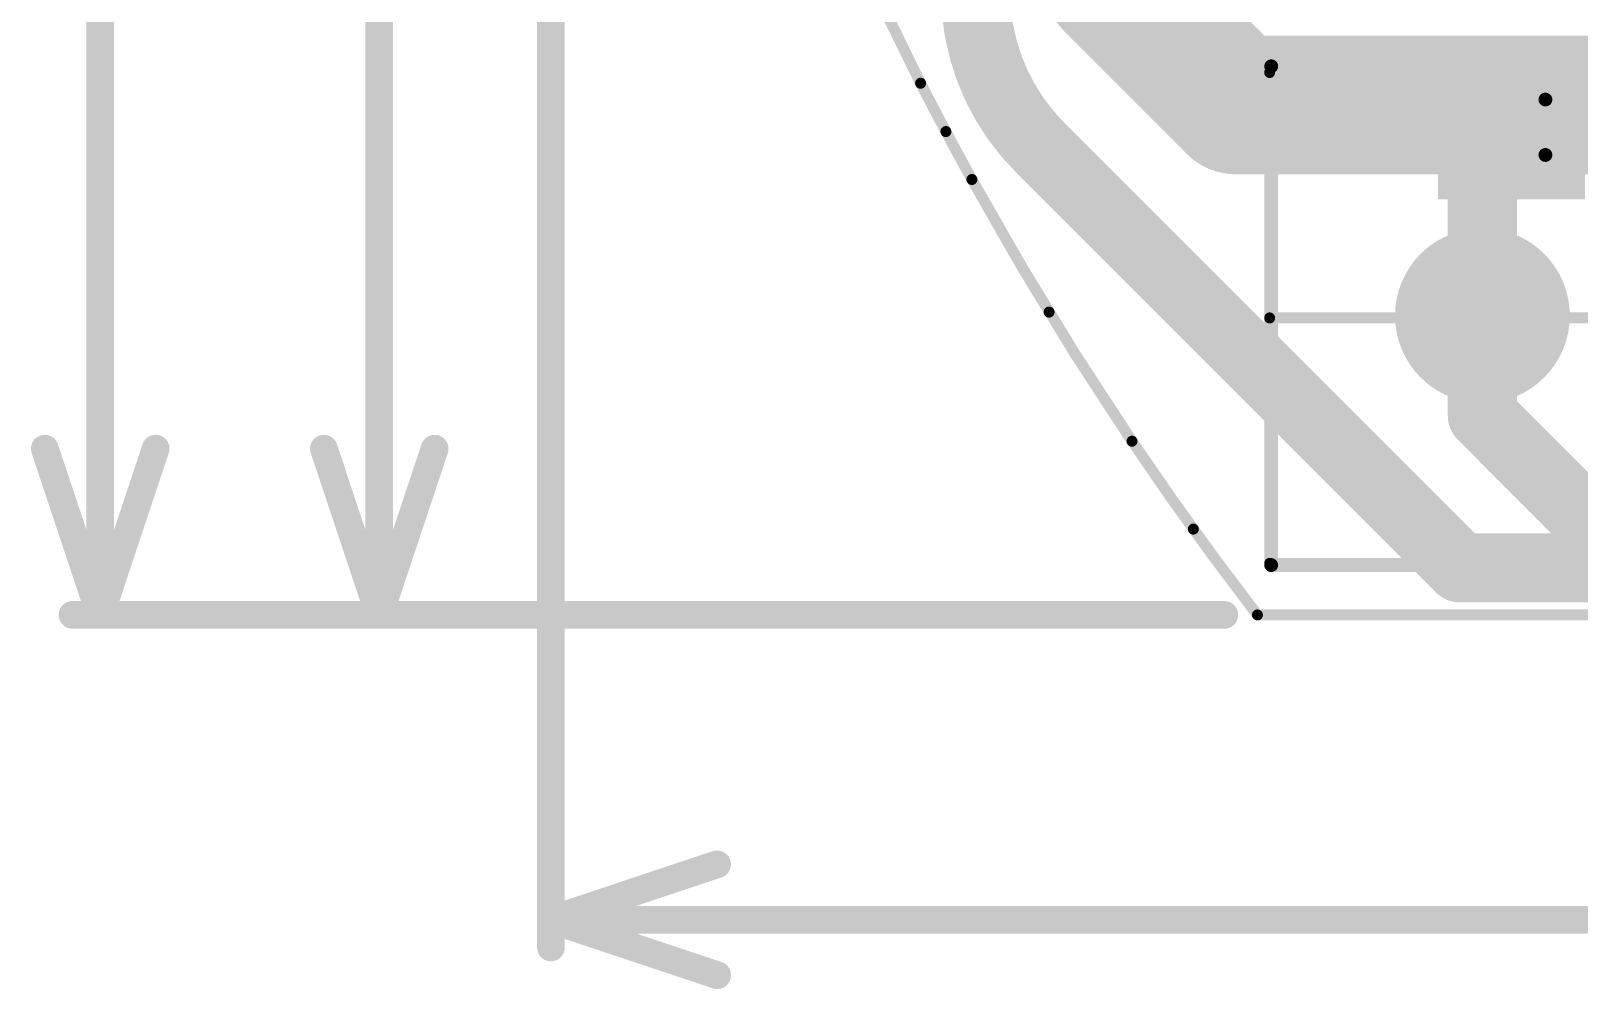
# Model space of a CAD drawing. Header units: millimetres. Extents: x 45.53 to 47.16, y 2.21 to 4.42.
# Drawn here: x 45.559 to 46.118, y 2.242 to 2.588 of the extents above; entities that cross this region are included whole.
import ezdxf

# ---------------------------------------------------------------- set-up
doc = ezdxf.new("R2010")
doc.units = ezdxf.units.MM
doc.header["$MEASUREMENT"] = 0
for name, color, linetype in [('BottomLayer', 5, 'Continuous'), ('BottomOverlay', 54, 'Continuous'), ('BottomPaste', 16, 'Continuous'), ('BottomSolder', 6, 'Continuous'), ('Mechanical1', 6, 'Continuous'), ('Mechanical2', 216, 'Continuous'), ('MultiLayer', 9, 'Continuous'), ('PadHoleLayer', 156, 'Continuous'), ('TopLayer', 1, 'Continuous'), ('TopOverlay', 2, 'Continuous'), ('TopSolder', 216, 'Continuous')]:
    doc.layers.add(name, color=color, linetype=linetype)

# ---------------------------------------------------------------- blocks, each defined once
blk = doc.blocks.new('R___0201_B_47')
at = {"layer": 'BottomLayer'}
for points in [[(-0.0161416, -0.0072834), (-0.0055118, -0.0072834), (-0.0161416, 0.0072834), (-0.0055118, 0.0072834)], [(0.0055119, -0.0072834), (0.0161417, -0.0072834), (0.0055119, 0.0072834), (0.0161417, 0.0072834)]]:
    blk.add_solid(points, dxfattribs=at)
at = {"layer": 'BottomOverlay', "const_width": 0.005}
for points in [[(0.019, 0.01), (-0.019, 0.01)], [(-0.019, 0.01), (-0.019, -0.01)], [(0.019, 0.01), (0.019, -0.01)], [(0.019, -0.01), (-0.019, -0.01)]]:
    blk.add_lwpolyline(points, dxfattribs=at)
at = {"layer": 'BottomOverlay', "const_width": 0.0025}
for points in [[(-0.02025, 0.01, 1), (-0.01775, 0.01, 1)], [(-0.02025, 0.01, 1), (-0.01775, 0.01, 1)], [(0.01775, 0.01, 1), (0.02025, 0.01, 1)], [(0.01775, 0.01, 1), (0.02025, 0.01, 1)], [(-0.02025, -0.01, 1), (-0.01775, -0.01, 1)], [(-0.02025, -0.01, 1), (-0.01775, -0.01, 1)], [(0.01775, -0.01, 1), (0.02025, -0.01, 1)], [(0.01775, -0.01, 1), (0.02025, -0.01, 1)]]:
    blk.add_lwpolyline(points, format="xyb", close=True, dxfattribs=at)
at = {"layer": 'BottomPaste'}
for points in [[(-0.0161416, -0.0072834), (-0.0055118, -0.0072834), (-0.0161416, 0.0072834), (-0.0055118, 0.0072834)], [(0.0055119, -0.0072834), (0.0161417, -0.0072834), (0.0055119, 0.0072834), (0.0161417, 0.0072834)]]:
    blk.add_solid(points, dxfattribs=at)
at = {"layer": 'BottomSolder'}
for points in [[(-0.0201416, -0.0112834), (-0.0015118, -0.0112834), (-0.0201416, 0.0112834), (-0.0015118, 0.0112834)], [(0.0015119, -0.0112834), (0.0201417, -0.0112834), (0.0015119, 0.0112834), (0.0201417, 0.0112834)]]:
    blk.add_solid(points, dxfattribs=at)
blk = doc.blocks.new('B3B_PH_K_S_LF__SN__60')
at = {"layer": 'BottomLayer', "const_width": 0.027559}
for points in [[(-0.0925196, 0, 1), (-0.0649606, 0, 1)], [(-0.0137794, 0, 1), (0.0137796, 0, 1)], [(0.0649607, 0, 1), (0.0925197, 0, 1)]]:
    blk.add_lwpolyline(points, format="xyb", close=True, dxfattribs=at)
at = {"layer": 'BottomSolder', "const_width": 0.031559}
for points in [[(-0.0945196, 0, 1), (-0.0629606, 0, 1)], [(-0.0157794, 0, 1), (0.0157796, 0, 1)], [(0.0629607, 0, 1), (0.0945197, 0, 1)]]:
    blk.add_lwpolyline(points, format="xyb", close=True, dxfattribs=at)
at = {"layer": 'MultiLayer', "const_width": 0.027559}
for points in [[(-0.0925196, 0, 1), (-0.0649606, 0, 1)], [(-0.0137794, 0, 1), (0.0137796, 0, 1)], [(0.0649607, 0, 1), (0.0925197, 0, 1)]]:
    blk.add_lwpolyline(points, format="xyb", close=True, dxfattribs=at)
at = {"layer": 'PadHoleLayer', "const_width": 0.0137795}
for points in [[(-0.0856299, 0, 1), (-0.0718503, 0, 1)], [(-0.0068897, 0, 1), (0.0068899, 0, 1)], [(0.0718504, 0, 1), (0.08563, 0, 1)]]:
    blk.add_lwpolyline(points, format="xyb", close=True, dxfattribs=at)
at = {"layer": 'TopLayer', "const_width": 0.027559}
for points in [[(-0.0925196, 0, 1), (-0.0649606, 0, 1)], [(-0.0137794, 0, 1), (0.0137796, 0, 1)], [(0.0649607, 0, 1), (0.0925197, 0, 1)]]:
    blk.add_lwpolyline(points, format="xyb", close=True, dxfattribs=at)
at = {"layer": 'TopOverlay', "const_width": 0.005}
for points in [[(-0.155, 0.09), (0.155, 0.09)], [(-0.155, -0.09), (-0.155, 0.09)], [(0.155, -0.09), (0.155, 0.09)], [(-0.155, -0.09), (0.155, -0.09)]]:
    blk.add_lwpolyline(points, dxfattribs=at)
at = {"layer": 'TopOverlay', "const_width": 0.0025}
for points in [[(-0.15625, 0.09, 1), (-0.15375, 0.09, 1)], [(-0.15625, 0.09, 1), (-0.15375, 0.09, 1)], [(0.15375, 0.09, 1), (0.15625, 0.09, 1)], [(0.15375, 0.09, 1), (0.15625, 0.09, 1)], [(-0.15625, -0.09, 1), (-0.15375, -0.09, 1)], [(-0.15625, -0.09, 1), (-0.15375, -0.09, 1)], [(0.15375, -0.09, 1), (0.15625, -0.09, 1)], [(0.15375, -0.09, 1), (0.15625, -0.09, 1)]]:
    blk.add_lwpolyline(points, format="xyb", close=True, dxfattribs=at)
at = {"layer": 'TopSolder', "const_width": 0.031559}
for points in [[(-0.0945196, 0, 1), (-0.0629606, 0, 1)], [(-0.0157794, 0, 1), (0.0157796, 0, 1)], [(0.0629607, 0, 1), (0.0945197, 0, 1)]]:
    blk.add_lwpolyline(points, format="xyb", close=True, dxfattribs=at)

msp = doc.modelspace()

# ---------------------------------------------------------------- linework, layer by layer
at = {"layer": 'BottomLayer', "const_width": 0.025}
for points in [[(46.0832599, 2.485), (46.0832599, 2.538)], [(46.0832599, 2.449), (46.0832599, 2.485)], [(46.0832599, 2.449), (46.1382599, 2.394)]]:
    msp.add_lwpolyline(points, dxfattribs=at)
at = {"layer": 'BottomLayer', "const_width": 0.0125}
for points in [[(46.0770099, 2.538, 1), (46.0895099, 2.538, 1)], [(46.0770099, 2.485, 1), (46.0895099, 2.485, 1)], [(46.0770099, 2.485, 1), (46.0895099, 2.485, 1)], [(46.0770099, 2.449, 1), (46.0895099, 2.449, 1)], [(46.0770099, 2.449, 1), (46.0895099, 2.449, 1)]]:
    msp.add_lwpolyline(points, format="xyb", close=True, dxfattribs=at)
at = {"layer": 'BottomLayer'}
msp.add_solid([(46.0672599, 2.527), (46.1202599, 2.527), (46.0672599, 2.567), (46.1202599, 2.567)], dxfattribs=at)
at = {"layer": 'Mechanical1'}
for points, const_width in [([(45.7469685, 2.257), (45.7469685, 3.0939264)], 0.01), ([(45.5842599, 2.3770133), (45.5842599, 2.9383682)], 0.01), ([(45.685, 2.3769983), (45.685, 2.8882144)], 0.01), ([(46.0064577, 2.3956301), (46.0064577, 2.5727954)], 0.003937), ([(46.0064577, 2.5727954), (46.3174813, 2.5727954)], 0.003937), ([(46.0064577, 2.5727355), (46.0064577, 2.5727954)], 0.003937), ([(46.0064577, 2.3955997), (46.0064577, 2.572765)], 0.003937), ([(46.0064577, 2.572765), (46.3174813, 2.572765)], 0.003937), ([(46.0064577, 2.3955701), (46.0064577, 2.5727355)], 0.003937), ([(46.0064577, 2.5727355), (46.3174813, 2.5727355)], 0.003937), ([(46.0064577, 2.4842128), (46.3174813, 2.4842128)], 0.003937), ([(46.0064577, 2.4841528), (46.0064577, 2.4842128)], 0.003937), ([(45.5642599, 2.4370133), (45.5842599, 2.3770133)], 0.01), ([(45.5842599, 2.3770133), (45.6042599, 2.4370133)], 0.01), ([(45.665, 2.4369983), (45.685, 2.3769983)], 0.01), ([(45.685, 2.3769983), (45.705, 2.4369983)], 0.01), ([(46.0064577, 2.3956301), (46.3174813, 2.3956301)], 0.003937), ([(46.0064577, 2.3955701), (46.0064577, 2.3956301)], 0.003937), ([(46.0064577, 2.3955997), (46.3174813, 2.3955997)], 0.003937), ([(46.0064577, 2.3955701), (46.3174813, 2.3955701)], 0.003937), ([(45.5742599, 2.3770133), (45.9900715, 2.3770133)], 0.01), ([(45.675, 2.3769983), (45.9900707, 2.3769983)], 0.01), ([(45.7469685, 2.267), (45.8069685, 2.287)], 0.01), ([(45.7469685, 2.267), (45.8069685, 2.247)], 0.01), ([(45.7469685, 2.267), (46.1573004, 2.267)], 0.01)]:
    msp.add_lwpolyline(points, dxfattribs=dict(at, const_width=const_width))
for points, const_width in [([(46.0054735, 2.5727954, 1), (46.0074419, 2.5727954, 1)], 0.0019685), ([(46.0054735, 2.5727954, 1), (46.0074419, 2.5727954, 1)], 0.0019685), ([(46.0054735, 2.5727954, 1), (46.0074419, 2.5727954, 1)], 0.0019685), ([(46.0054735, 2.572765, 1), (46.0074419, 2.572765, 1)], 0.0019685), ([(46.0054735, 2.572765, 1), (46.0074419, 2.572765, 1)], 0.0019685), ([(46.0054735, 2.5727355, 1), (46.0074419, 2.5727355, 1)], 0.0019685), ([(46.0054735, 2.5727355, 1), (46.0074419, 2.5727355, 1)], 0.0019685), ([(46.0054735, 2.5727355, 1), (46.0074419, 2.5727355, 1)], 0.0019685), ([(46.0054735, 2.4842128, 1), (46.0074419, 2.4842128, 1)], 0.0019685), ([(46.0054735, 2.4842128, 1), (46.0074419, 2.4842128, 1)], 0.0019685), ([(46.0054735, 2.4841528, 1), (46.0074419, 2.4841528, 1)], 0.0019685), ([(45.5617599, 2.4370133, 1), (45.5667599, 2.4370133, 1)], 0.005), ([(45.6017599, 2.4370133, 1), (45.6067599, 2.4370133, 1)], 0.005), ([(45.6625, 2.4369983, 1), (45.6675, 2.4369983, 1)], 0.005), ([(45.7025, 2.4369983, 1), (45.7075, 2.4369983, 1)], 0.005), ([(46.0054735, 2.3956301, 1), (46.0074419, 2.3956301, 1)], 0.0019685), ([(46.0054735, 2.3956301, 1), (46.0074419, 2.3956301, 1)], 0.0019685), ([(46.0054735, 2.3956301, 1), (46.0074419, 2.3956301, 1)], 0.0019685), ([(46.0054735, 2.3955997, 1), (46.0074419, 2.3955997, 1)], 0.0019685), ([(46.0054735, 2.3955997, 1), (46.0074419, 2.3955997, 1)], 0.0019685), ([(46.0054735, 2.3955701, 1), (46.0074419, 2.3955701, 1)], 0.0019685), ([(46.0054735, 2.3955701, 1), (46.0074419, 2.3955701, 1)], 0.0019685), ([(46.0054735, 2.3955701, 1), (46.0074419, 2.3955701, 1)], 0.0019685), ([(45.5717599, 2.3770133, 1), (45.5767599, 2.3770133, 1)], 0.005), ([(45.5817599, 2.3770133, 1), (45.5867599, 2.3770133, 1)], 0.005), ([(45.5817599, 2.3770133, 1), (45.5867599, 2.3770133, 1)], 0.005), ([(45.5817599, 2.3770133, 1), (45.5867599, 2.3770133, 1)], 0.005), ([(45.6725, 2.3769983, 1), (45.6775, 2.3769983, 1)], 0.005), ([(45.6825, 2.3769983, 1), (45.6875, 2.3769983, 1)], 0.005), ([(45.6825, 2.3769983, 1), (45.6875, 2.3769983, 1)], 0.005), ([(45.6825, 2.3769983, 1), (45.6875, 2.3769983, 1)], 0.005), ([(45.9875707, 2.3769983, 1), (45.9925707, 2.3769983, 1)], 0.005), ([(45.9875715, 2.3770133, 1), (45.9925715, 2.3770133, 1)], 0.005), ([(45.8044685, 2.287, 1), (45.8094685, 2.287, 1)], 0.005), ([(45.7444685, 2.267, 1), (45.7494685, 2.267, 1)], 0.005), ([(45.7444685, 2.267, 1), (45.7494685, 2.267, 1)], 0.005), ([(45.7444685, 2.267, 1), (45.7494685, 2.267, 1)], 0.005), ([(45.7444685, 2.257, 1), (45.7494685, 2.257, 1)], 0.005), ([(45.8044685, 2.247, 1), (45.8094685, 2.247, 1)], 0.005)]:
    msp.add_lwpolyline(points, format="xyb", close=True, dxfattribs=dict(at, const_width=const_width))
at = {"layer": 'Mechanical2', "const_width": 0.003937}
for points in [[(45.8804273, 2.5688815, -0.0294212025216097), (45.8210355, 2.7034429)], [(45.8804293, 2.5688963, -0.0294212514845095), (45.8210386, 2.7034573)], [(45.8804312, 2.568911, -0.0294213004483952), (45.8210417, 2.7034717)], [(45.8989525, 2.534134, -0.0077867396509099), (45.8804273, 2.5688815)], [(45.898954, 2.5341488, -0.0077867380251563), (45.8804292, 2.5688963)], [(45.8989558, 2.5341636, -0.0077867363993721), (45.8804312, 2.5689111)], [(45.9567686, 2.4396869, -0.022019271452278), (45.8989525, 2.5341339)], [(45.9567693, 2.4397018, -0.0220192375945817), (45.898954, 2.5341488)], [(45.9567701, 2.4397088, -0.02201785285266), (45.8989558, 2.5341636)], [(46.0020384, 2.3769833, -0.0160245936498005), (45.9567686, 2.4396868)], [(46.0020392, 2.3769983, -0.0160245936497952), (45.9567694, 2.4397018)], [(46.0020399, 2.3770132, -0.0160259319239607), (45.9567701, 2.4397087)]]:
    msp.add_lwpolyline(points, format="xyb", dxfattribs=at)
for points in [[(45.8804273, 2.5688815), (45.8804312, 2.568911)], [(45.8895546, 2.5514356), (45.8895582, 2.5514652)], [(45.8989524, 2.5341339), (45.8989557, 2.5341636)], [(45.9268137, 2.4862853), (45.9268161, 2.4863151)], [(45.9567686, 2.4396869), (45.9567701, 2.4397088)], [(45.9789011, 2.4079724), (45.9789026, 2.4080023)], [(46.0020384, 2.3769834), (46.00204, 2.3770133)], [(46.0020384, 2.3769834), (46.720332, 2.3769834)], [(46.0020392, 2.3769983), (46.7203328, 2.3769685)], [(46.00204, 2.3770133), (46.7203336, 2.3769834)]]:
    msp.add_lwpolyline(points, dxfattribs=at)
at = {"layer": 'Mechanical2', "const_width": 0.0019685}
for points in [[(45.8794431, 2.5688815, 1), (45.8814115, 2.5688815, 1)], [(45.8794431, 2.5688815, 1), (45.8814115, 2.5688815, 1)], [(45.8794431, 2.5688815, 1), (45.8814115, 2.5688815, 1)], [(45.879445, 2.5688963, 1), (45.8814134, 2.5688963, 1)], [(45.8794451, 2.5688963, 1), (45.8814135, 2.5688963, 1)], [(45.879447, 2.5689111, 1), (45.8814154, 2.5689111, 1)], [(45.879447, 2.568911, 1), (45.8814154, 2.568911, 1)], [(45.879447, 2.568911, 1), (45.8814154, 2.568911, 1)], [(45.8885704, 2.5514356, 1), (45.8905388, 2.5514356, 1)], [(45.888574, 2.5514652, 1), (45.8905424, 2.5514652, 1)], [(45.8979682, 2.5341339, 1), (45.8999366, 2.5341339, 1)], [(45.8979683, 2.534134, 1), (45.8999367, 2.534134, 1)], [(45.8979683, 2.5341339, 1), (45.8999367, 2.5341339, 1)], [(45.8979698, 2.5341488, 1), (45.8999382, 2.5341488, 1)], [(45.8979698, 2.5341488, 1), (45.8999382, 2.5341488, 1)], [(45.8979715, 2.5341636, 1), (45.8999399, 2.5341636, 1)], [(45.8979716, 2.5341636, 1), (45.89994, 2.5341636, 1)], [(45.8979716, 2.5341636, 1), (45.89994, 2.5341636, 1)], [(45.9258295, 2.4862853, 1), (45.9277979, 2.4862853, 1)], [(45.9258319, 2.4863151, 1), (45.9278003, 2.4863151, 1)], [(45.9557844, 2.4396869, 1), (45.9577528, 2.4396869, 1)], [(45.9557844, 2.4396869, 1), (45.9577528, 2.4396869, 1)], [(45.9557844, 2.4396868, 1), (45.9577528, 2.4396868, 1)], [(45.9557851, 2.4397018, 1), (45.9577535, 2.4397018, 1)], [(45.9557852, 2.4397018, 1), (45.9577536, 2.4397018, 1)], [(45.9557859, 2.4397088, 1), (45.9577543, 2.4397088, 1)], [(45.9557859, 2.4397088, 1), (45.9577543, 2.4397088, 1)], [(45.9557859, 2.4397087, 1), (45.9577543, 2.4397087, 1)], [(45.9779169, 2.4079724, 1), (45.9798853, 2.4079724, 1)], [(45.9779184, 2.4080023, 1), (45.9798868, 2.4080023, 1)], [(46.0010542, 2.3769834, 1), (46.0030226, 2.3769834, 1)], [(46.0010542, 2.3769834, 1), (46.0030226, 2.3769834, 1)], [(46.0010542, 2.3769833, 1), (46.0030226, 2.3769833, 1)], [(46.001055, 2.3769983, 1), (46.0030234, 2.3769983, 1)], [(46.001055, 2.3769983, 1), (46.0030234, 2.3769983, 1)], [(46.0010557, 2.3770132, 1), (46.0030241, 2.3770132, 1)], [(46.0010558, 2.3770133, 1), (46.0030242, 2.3770133, 1)], [(46.0010558, 2.3770133, 1), (46.0030242, 2.3770133, 1)]]:
    msp.add_lwpolyline(points, format="xyb", close=True, dxfattribs=at)
at = {"layer": 'TopLayer'}
for points, const_width in [([(45.9502599, 2.605), (45.9502599, 2.683)], 0.05), ([(45.9502599, 2.605), (45.9942599, 2.561)], 0.05), ([(45.9942599, 2.561), (46.2092599, 2.561)], 0.05), ([(45.9235944, 2.5456655), (46.0752599, 2.394)], 0.025), ([(46.0752599, 2.394), (46.6622599, 2.394)], 0.025)]:
    msp.add_lwpolyline(points, dxfattribs=dict(at, const_width=const_width))
for points, const_width in [([(45.9377599, 2.605, 1), (45.9627599, 2.605, 1)], 0.025), ([(45.9377599, 2.605, 1), (45.9627599, 2.605, 1)], 0.025), ([(45.9817599, 2.561, 1), (46.0067599, 2.561, 1)], 0.025), ([(45.9817599, 2.561, 1), (46.0067599, 2.561, 1)], 0.025), ([(45.9173444, 2.5456655, 1), (45.9298444, 2.5456655, 1)], 0.0125), ([(45.9173444, 2.5456655, 1), (45.9298444, 2.5456655, 1)], 0.0125), ([(46.0690099, 2.394, 1), (46.0815099, 2.394, 1)], 0.0125), ([(46.0690099, 2.394, 1), (46.0815099, 2.394, 1)], 0.0125)]:
    msp.add_lwpolyline(points, format="xyb", close=True, dxfattribs=dict(at, const_width=const_width))
at = {"layer": 'TopLayer', "const_width": 0.025}
msp.add_lwpolyline([(45.9235944, 2.5456655, -0.198912367379658), (45.9002599, 2.602)], format="xyb", dxfattribs=at)
at = {"layer": 'TopOverlay', "const_width": 0.003937}
for points in [[(45.8804273, 2.5688815, -0.0294212025216097), (45.8210355, 2.7034429)], [(45.8804293, 2.5688963, -0.0294212514845095), (45.8210386, 2.7034573)], [(45.8804312, 2.568911, -0.0294213004483952), (45.8210417, 2.7034717)], [(45.8989525, 2.534134, -0.0077867396509099), (45.8804273, 2.5688815)], [(45.898954, 2.5341488, -0.0077867380251563), (45.8804292, 2.5688963)], [(45.8989558, 2.5341636, -0.0077867363993721), (45.8804312, 2.5689111)], [(45.9567686, 2.4396869, -0.022019271452278), (45.8989525, 2.5341339)], [(45.9567693, 2.4397018, -0.0220192375945817), (45.898954, 2.5341488)], [(45.9567701, 2.4397088, -0.02201785285266), (45.8989558, 2.5341636)], [(46.0020384, 2.3769833, -0.0160245936498005), (45.9567686, 2.4396868)], [(46.0020392, 2.3769983, -0.0160245936497952), (45.9567694, 2.4397018)], [(46.0020399, 2.3770132, -0.0160259319239607), (45.9567701, 2.4397087)]]:
    msp.add_lwpolyline(points, format="xyb", dxfattribs=at)
for points in [[(45.8804273, 2.5688815), (45.8804312, 2.568911)], [(45.8895546, 2.5514356), (45.8895582, 2.5514652)], [(45.8989524, 2.5341339), (45.8989557, 2.5341636)], [(45.9268137, 2.4862853), (45.9268161, 2.4863151)], [(45.9567686, 2.4396869), (45.9567701, 2.4397088)], [(45.9789011, 2.4079724), (45.9789026, 2.4080023)], [(46.0020384, 2.3769834), (46.00204, 2.3770133)], [(46.0020384, 2.3769834), (46.720332, 2.3769834)], [(46.0020392, 2.3769983), (46.7203328, 2.3769685)], [(46.00204, 2.3770133), (46.7203336, 2.3769834)]]:
    msp.add_lwpolyline(points, dxfattribs=at)
at = {"layer": 'TopOverlay', "const_width": 0.0019685}
for points in [[(45.8794431, 2.5688815, 1), (45.8814115, 2.5688815, 1)], [(45.8794431, 2.5688815, 1), (45.8814115, 2.5688815, 1)], [(45.8794431, 2.5688815, 1), (45.8814115, 2.5688815, 1)], [(45.879445, 2.5688963, 1), (45.8814134, 2.5688963, 1)], [(45.8794451, 2.5688963, 1), (45.8814135, 2.5688963, 1)], [(45.879447, 2.5689111, 1), (45.8814154, 2.5689111, 1)], [(45.879447, 2.568911, 1), (45.8814154, 2.568911, 1)], [(45.879447, 2.568911, 1), (45.8814154, 2.568911, 1)], [(45.8885704, 2.5514356, 1), (45.8905388, 2.5514356, 1)], [(45.888574, 2.5514652, 1), (45.8905424, 2.5514652, 1)], [(45.8979682, 2.5341339, 1), (45.8999366, 2.5341339, 1)], [(45.8979683, 2.534134, 1), (45.8999367, 2.534134, 1)], [(45.8979683, 2.5341339, 1), (45.8999367, 2.5341339, 1)], [(45.8979698, 2.5341488, 1), (45.8999382, 2.5341488, 1)], [(45.8979698, 2.5341488, 1), (45.8999382, 2.5341488, 1)], [(45.8979715, 2.5341636, 1), (45.8999399, 2.5341636, 1)], [(45.8979716, 2.5341636, 1), (45.89994, 2.5341636, 1)], [(45.8979716, 2.5341636, 1), (45.89994, 2.5341636, 1)], [(45.9258295, 2.4862853, 1), (45.9277979, 2.4862853, 1)], [(45.9258319, 2.4863151, 1), (45.9278003, 2.4863151, 1)], [(45.9557844, 2.4396869, 1), (45.9577528, 2.4396869, 1)], [(45.9557844, 2.4396869, 1), (45.9577528, 2.4396869, 1)], [(45.9557844, 2.4396868, 1), (45.9577528, 2.4396868, 1)], [(45.9557851, 2.4397018, 1), (45.9577535, 2.4397018, 1)], [(45.9557852, 2.4397018, 1), (45.9577536, 2.4397018, 1)], [(45.9557859, 2.4397088, 1), (45.9577543, 2.4397088, 1)], [(45.9557859, 2.4397088, 1), (45.9577543, 2.4397088, 1)], [(45.9557859, 2.4397087, 1), (45.9577543, 2.4397087, 1)], [(45.9779169, 2.4079724, 1), (45.9798853, 2.4079724, 1)], [(45.9779184, 2.4080023, 1), (45.9798868, 2.4080023, 1)], [(46.0010542, 2.3769834, 1), (46.0030226, 2.3769834, 1)], [(46.0010542, 2.3769834, 1), (46.0030226, 2.3769834, 1)], [(46.0010542, 2.3769833, 1), (46.0030226, 2.3769833, 1)], [(46.001055, 2.3769983, 1), (46.0030234, 2.3769983, 1)], [(46.001055, 2.3769983, 1), (46.0030234, 2.3769983, 1)], [(46.0010557, 2.3770132, 1), (46.0030241, 2.3770132, 1)], [(46.0010558, 2.3770133, 1), (46.0030242, 2.3770133, 1)], [(46.0010558, 2.3770133, 1), (46.0030242, 2.3770133, 1)]]:
    msp.add_lwpolyline(points, format="xyb", close=True, dxfattribs=at)

# ---------------------------------------------------------------- block references
for name, p, rotation in [('B3B_PH_K_S_LF__SN__60', (46.162, 2.485), 360), ('R___0201_B_47', (46.125, 2.553), 180)]:
    msp.add_blockref(name, p, dxfattribs=dict(rotation=rotation))

doc.saveas('drawing.dxf')
